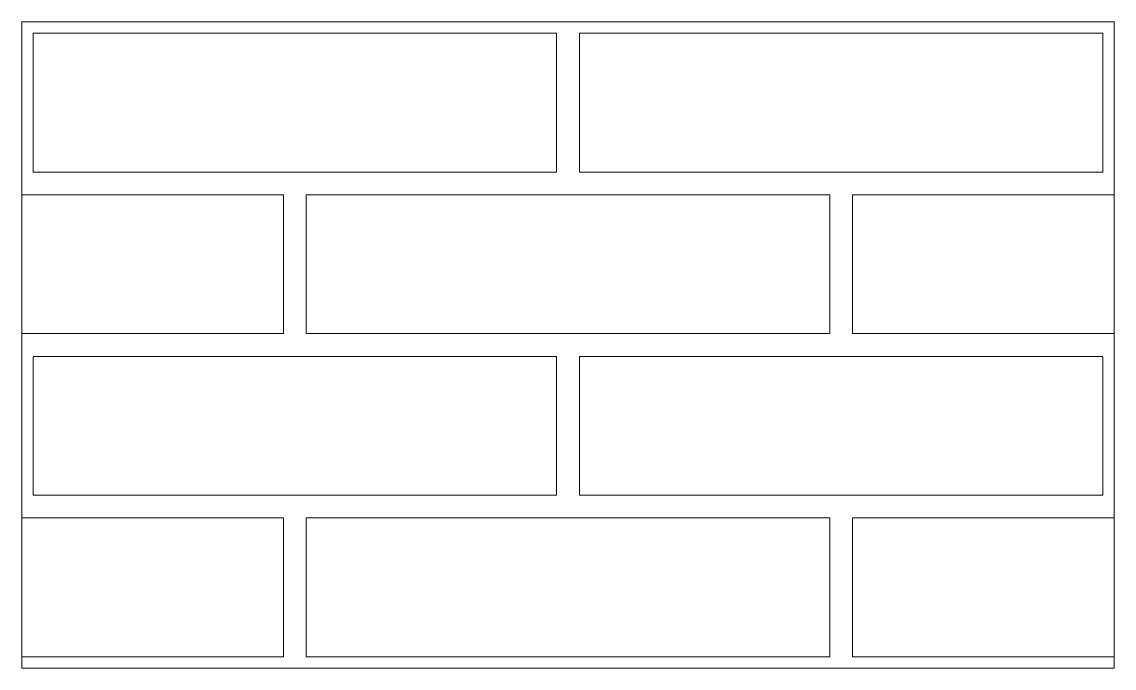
# Model space of a CAD drawing. Header units: millimetres. Extents: x 0 to 480, y 0 to 284.
import ezdxf

# ---------------------------------------------------------------- set-up
doc = ezdxf.new("R2010")
doc.units = ezdxf.units.MM
doc.layers.add('KACHEL_RAHMEN', color=7, linetype='Continuous', lineweight=13)
doc.layers.add('SCHRAFFUR', color=7, linetype='Continuous', lineweight=18)

msp = doc.modelspace()

# ---------------------------------------------------------------- linework, layer by layer
at = {"layer": 'KACHEL_RAHMEN', "color": 37, "lineweight": 13, "true_color": 0x8a6a4f}
msp.add_lwpolyline([(0, 284), (480, 284), (480, 0), (0, 0)], close=True, dxfattribs=at)
at = {"layer": 'SCHRAFFUR', "color": 37, "lineweight": 18, "true_color": 0x8a6a4f}
for points in [[(5, 279), (235, 279), (235, 218), (5, 218)], [(245, 279), (475, 279), (475, 218), (245, 218)], [(125, 208), (355, 208), (355, 147), (125, 147)], [(5, 137), (235, 137), (235, 76), (5, 76)], [(245, 137), (475, 137), (475, 76), (245, 76)], [(125, 66), (355, 66), (355, 5), (125, 5)]]:
    msp.add_lwpolyline(points, close=True, dxfattribs=at)
for points in [[(0, 208), (115, 208), (115, 147), (0, 147)], [(365, 208), (480, 208)], [(480, 147), (365, 147), (365, 208)], [(0, 66), (115, 66), (115, 5), (0, 5)], [(365, 66), (480, 66)], [(480, 5), (365, 5), (365, 66)]]:
    msp.add_lwpolyline(points, dxfattribs=at)

doc.saveas('drawing.dxf')
